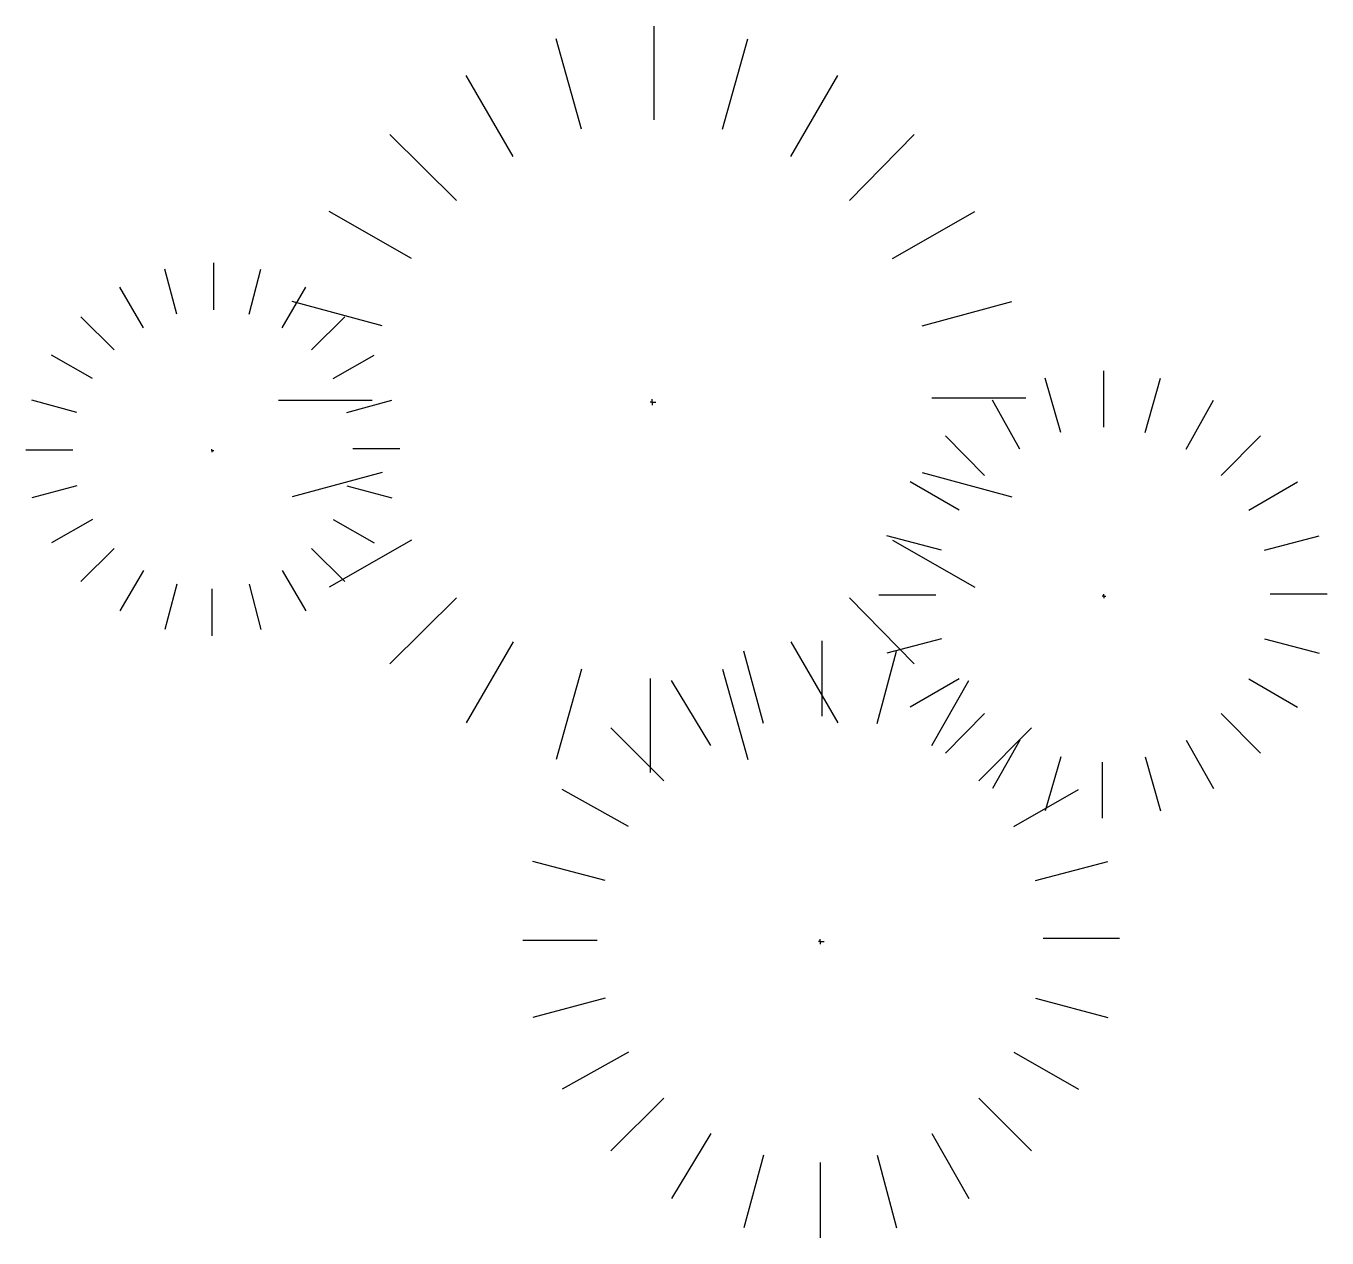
# Model space of a CAD drawing. Extents: x 317975 to 320053, y 65935 to 67871.
import ezdxf

# ---------------------------------------------------------------- set-up
doc = ezdxf.new("R2010")
doc.units = 0
doc.header["$MEASUREMENT"] = 0
doc.layers.get('0').update_dxf_attribs({"linetype": 'CONTINUOUS'})

msp = doc.modelspace()

# ---------------------------------------------------------------- linework, layer by layer
at = {"color": 7, "linetype": 'CONTINUOUS'}
for p, q in [((318978.5, 67720.7), (318978.5, 67870.7)), ((318862.8, 67705.9), (318822.2, 67850.4)), ((319087.8, 67705.9), (319128.5, 67850.4)), ((318753.5, 67662.1), (318678.5, 67791.8)), ((319197.2, 67662.1), (319272.2, 67791.8)), ((318662.8, 67591.8), (318556.6, 67697.3)), ((319291, 67591.8), (319394.1, 67697.3)), ((318591, 67499.6), (318459.7, 67574.6)), ((319359.7, 67499.6), (319491, 67574.6)), ((318216, 67410.5), (318197.2, 67482.4)), ((318275.3, 67417.6), (318275.3, 67492.6)), ((318331.6, 67410.5), (318350.3, 67482.4)), ((318162.8, 67388.7), (318125.3, 67453.5)), ((318384.7, 67388.7), (318422.2, 67453.5)), ((318544.1, 67391.8), (318400.3, 67430.9)), ((319406.6, 67391.8), (319550.3, 67430.9)), ((318116, 67353.5), (318062.8, 67405.9)), ((318431.6, 67353.5), (318484.7, 67405.9)), ((318081.6, 67307.4), (318016, 67344.9)), ((318466, 67307.4), (318531.6, 67344.9)), ((319697.2, 67230.1), (319697.2, 67319.9)), ((319628.5, 67221.5), (319603.5, 67308.2)), ((319762.8, 67221.5), (319787.8, 67308.2)), ((318056.6, 67253.5), (317984.7, 67273)), ((318528.5, 67272.3), (318378.5, 67272.3)), ((318487.8, 67253.5), (318559.7, 67273)), ((318975.3, 67269.9), (318972.2, 67269.9)), ((318975.3, 67269.9), (318975.3, 67274.6)), ((318975.3, 67269.9), (318975.3, 67265.2)), ((318975.3, 67269.9), (318981.6, 67269.9)), ((319422.2, 67276.9), (319572.2, 67276.9)), ((319562.8, 67194.9), (319519.1, 67273)), ((319828.5, 67194.9), (319872.2, 67273)), ((319506.6, 67152.7), (319444.1, 67216)), ((319884.7, 67152.7), (319947.2, 67216)), ((318050.3, 67193.4), (317975.3, 67193.4)), ((318272.2, 67192.6), (318272.2, 67194.9)), ((318272.2, 67192.6), (318272.2, 67192.6)), ((318272.2, 67192.6), (318275.3, 67192.6)), ((318272.2, 67192.6), (318272.2, 67190.2)), ((318497.2, 67195.7), (318572.2, 67195.7)), ((318544.1, 67157.4), (318400.3, 67118.4)), ((319406.6, 67157.4), (319550.3, 67118.4)), ((318056.6, 67136.3), (317984.7, 67116.8)), ((318487.8, 67136.3), (318559.7, 67116.8)), ((319466, 67097.3), (319387.8, 67142.6)), ((319928.5, 67097.3), (320006.6, 67142.6)), ((318081.6, 67082.4), (318016, 67044.9)), ((318466, 67082.4), (318531.6, 67044.9)), ((318591, 67049.6), (318459.7, 66974.6)), ((319437.8, 67033.2), (319350.3, 67056.6)), ((319359.7, 67049.6), (319491, 66974.6)), ((319953.5, 67033.2), (320041, 67056.6)), ((318116, 67036.3), (318062.8, 66983.2)), ((318431.6, 67036.3), (318484.7, 66983.2)), ((318162.8, 67001.2), (318125.3, 66936.3)), ((318384.7, 67001.2), (318422.2, 66936.3)), ((318216, 66979.3), (318197.2, 66906.6)), ((318331.6, 66979.3), (318350.3, 66906.6)), ((318272.2, 66971.5), (318272.2, 66896.5)), ((318662.8, 66957.4), (318556.6, 66851.9)), ((319291, 66957.4), (319394.1, 66851.9)), ((319428.5, 66961.3), (319337.8, 66961.3)), ((319697.2, 66959.8), (319694.1, 66959.8)), ((319697.2, 66959.8), (319697.2, 66962.9)), ((319697.2, 66959.8), (319700.3, 66959.8)), ((319697.2, 66959.8), (319697.2, 66956.6)), ((319962.8, 66963.7), (320053.5, 66963.7)), ((318753.5, 66887.1), (318678.5, 66757.4)), ((319197.2, 66887.1), (319272.2, 66757.4)), ((319247.2, 66768.4), (319247.2, 66888.7)), ((319437.8, 66891.8), (319350.3, 66869.1)), ((319953.5, 66891.8), (320041, 66869.1)), ((319153.5, 66756.6), (319122.2, 66872.3)), ((319334.7, 66756.6), (319366, 66872.3)), ((318862.8, 66843.4), (318822.2, 66698.8)), ((319087.8, 66843.4), (319128.5, 66698.8)), ((318972.2, 66828.5), (318972.2, 66678.5)), ((319069.1, 66721.5), (319006.6, 66825.4)), ((319466, 66827.7), (319387.8, 66782.4)), ((319422.2, 66721.5), (319481.6, 66825.4)), ((319928.5, 66827.7), (320006.6, 66782.4)), ((319506.6, 66772.3), (319444.1, 66709)), ((319884.7, 66772.3), (319947.2, 66709)), ((318994.1, 66665.2), (318909.7, 66749.6)), ((319497.2, 66665.2), (319581.6, 66749.6)), ((319562.8, 66730.1), (319519.1, 66652.7)), ((319828.5, 66730.1), (319872.2, 66652.7)), ((319628.5, 66703.5), (319603.5, 66616.8)), ((319694.1, 66694.9), (319694.1, 66605.1)), ((319762.8, 66703.5), (319787.8, 66616.8)), ((318937.8, 66591.8), (318831.6, 66651.2)), ((319553.5, 66591.8), (319656.6, 66651.2)), ((318900.3, 66505.9), (318784.7, 66536.3)), ((319587.8, 66505.9), (319703.5, 66536.3)), ((318887.8, 66409.8), (318769.1, 66409.8)), ((319244.1, 66408.2), (319241, 66408.2)), ((319244.1, 66408.2), (319244.1, 66412.1)), ((319244.1, 66408.2), (319250.3, 66408.2)), ((319244.1, 66408.2), (319244.1, 66404.3)), ((319600.3, 66413.7), (319722.2, 66413.7)), ((318900.3, 66317.6), (318784.7, 66287.1)), ((319587.8, 66317.6), (319703.5, 66287.1)), ((318937.8, 66231.6), (318831.6, 66172.3)), ((319553.5, 66231.6), (319656.6, 66172.3)), ((318994.1, 66158.2), (318909.7, 66073.8)), ((319497.2, 66158.2), (319581.6, 66073.8)), ((319069.1, 66101.9), (319006.6, 65998)), ((319422.2, 66101.9), (319481.6, 65998)), ((319153.5, 66066.8), (319122.2, 65951.2)), ((319334.7, 66066.8), (319366, 65951.2)), ((319244.1, 66055.1), (319244.1, 65934.8))]:
    msp.add_line(p, q, dxfattribs=at)

doc.saveas('drawing.dxf')
